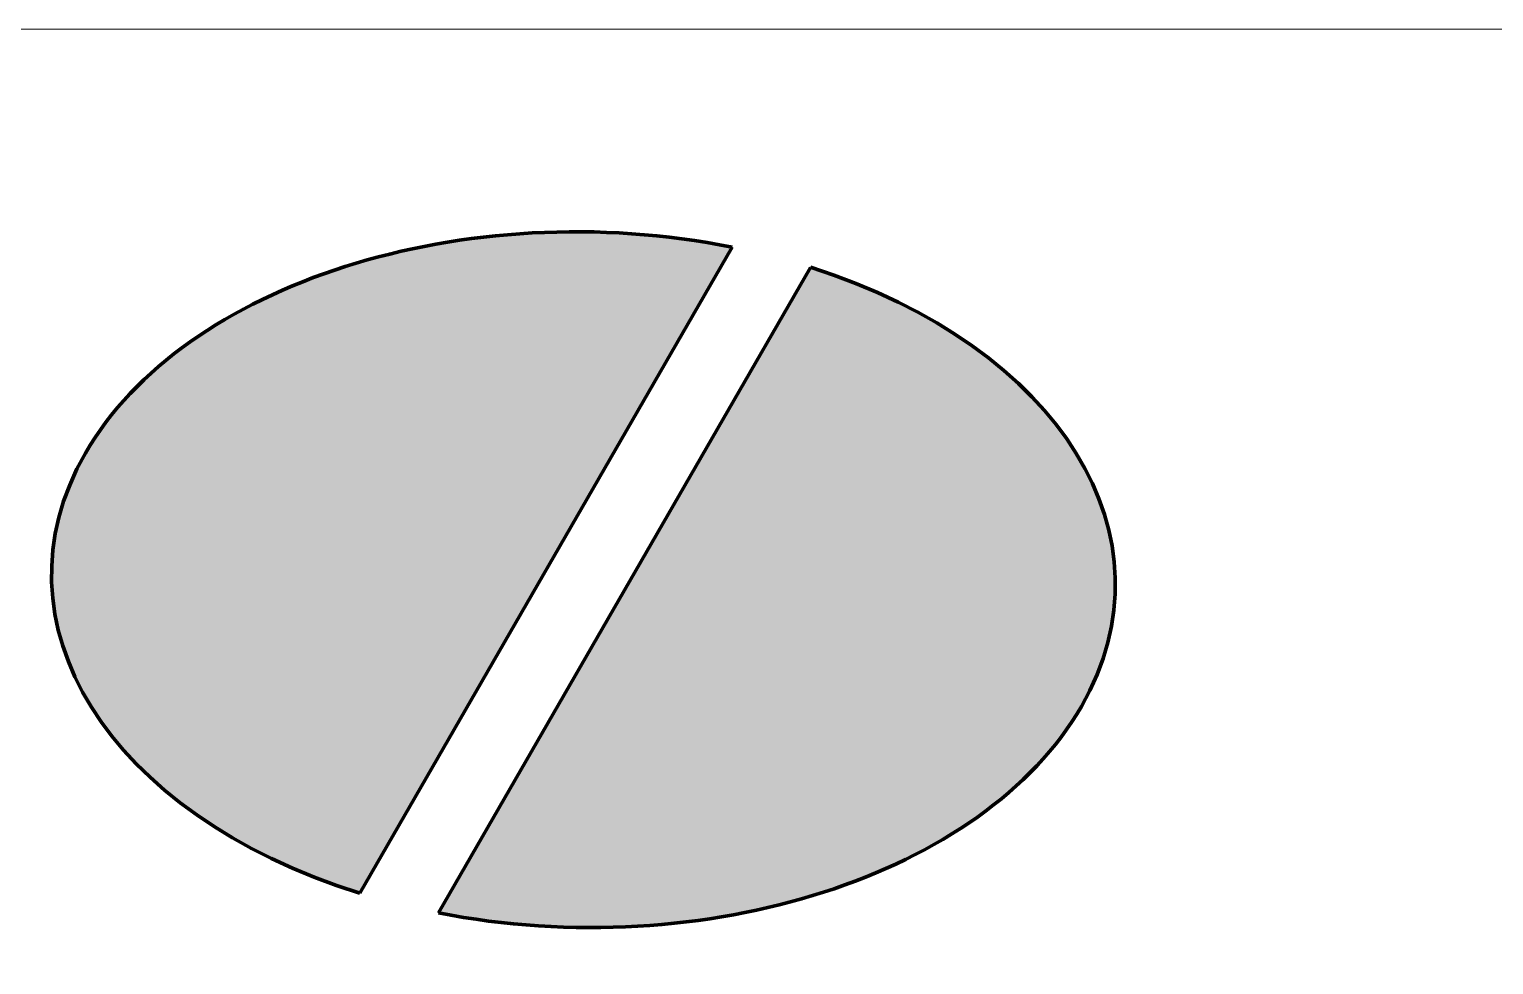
# Model space of a CAD drawing. Header units: inches. Extents: x 0 to 841, y 0 to 594.
# Drawn here: x 742.8 to 760.61, y 98.66 to 110.04 of the extents above; entities that cross this region are included whole.
import ezdxf

# ---------------------------------------------------------------- set-up
doc = ezdxf.new("R2010")
doc.units = ezdxf.units.IN
doc.header["$MEASUREMENT"] = 0
doc.layers.add('BG 0 -2', color=7, linetype='Continuous')
doc.layers.add('BG happy form$0$TITLE-BOX', color=7, linetype='Continuous')

msp = doc.modelspace()

# ---------------------------------------------------------------- hatches: boundary and pattern name
at = {"layer": 'BG 0 -2', "linetype": 'ByBlock'}
for color, points in [(5, [(751.348, 107.389), (751.131, 107.429), (750.912, 107.465), (750.691, 107.496), (750.469, 107.521), (750.246, 107.542), (750.022, 107.558), (749.797, 107.568), (749.572, 107.573), (749.348, 107.574), (749.123, 107.569), (748.899, 107.559), (748.675, 107.544), (748.453, 107.524), (748.232, 107.498), (748.012, 107.468), (747.794, 107.433), (747.579, 107.393), (747.366, 107.348), (747.155, 107.298), (746.947, 107.243), (746.743, 107.183), (746.542, 107.119), (746.344, 107.051), (746.151, 106.978), (745.961, 106.9), (745.776, 106.818), (745.595, 106.732), (745.419, 106.642), (745.248, 106.548), (745.083, 106.45), (744.922, 106.348), (744.767, 106.243), (744.618, 106.134), (744.475, 106.022), (744.339, 105.906), (744.208, 105.787), (744.084, 105.666), (743.966, 105.541), (743.855, 105.414), (743.751, 105.285), (743.654, 105.153), (743.565, 105.019), (743.482, 104.883), (743.407, 104.745), (743.339, 104.605), (743.278, 104.464), (743.226, 104.321), (743.18, 104.177), (743.143, 104.033), (743.113, 103.887), (743.091, 103.741), (743.077, 103.594), (743.071, 103.447), (743.072, 103.3), (743.081, 103.153), (743.099, 103.006), (743.123, 102.859), (743.156, 102.713), (743.196, 102.568), (743.244, 102.424), (743.3, 102.281), (743.363, 102.139), (743.434, 101.999), (743.512, 101.86), (743.597, 101.723), (743.69, 101.588), (743.789, 101.455), (743.896, 101.324), (744.009, 101.196), (744.129, 101.071), (744.256, 100.948), (744.389, 100.828), (744.528, 100.711), (744.674, 100.597), (744.825, 100.487), (744.982, 100.38), (745.144, 100.277), (745.312, 100.177), (745.485, 100.081), (745.662, 99.989), (745.845, 99.901), (746.032, 99.818), (746.223, 99.738), (746.418, 99.663), (746.617, 99.593), (746.819, 99.527)]), (80, [(747.777, 99.286), (747.996, 99.246), (748.217, 99.211), (748.44, 99.181), (748.664, 99.156), (748.889, 99.137), (749.114, 99.122), (749.341, 99.113), (749.567, 99.109), (749.794, 99.11), (750.02, 99.117), (750.245, 99.128), (750.47, 99.145), (750.694, 99.167), (750.916, 99.193), (751.136, 99.225), (751.355, 99.263), (751.571, 99.305), (751.785, 99.352), (751.996, 99.404), (752.204, 99.46), (752.409, 99.522), (752.61, 99.588), (752.807, 99.659), (753.001, 99.734), (753.19, 99.814), (753.375, 99.898), (753.555, 99.986), (753.73, 100.078), (753.9, 100.175), (754.065, 100.275), (754.224, 100.379), (754.377, 100.487), (754.525, 100.598), (754.666, 100.712), (754.801, 100.83), (754.93, 100.951), (755.052, 101.075), (755.167, 101.201), (755.275, 101.33), (755.377, 101.462), (755.471, 101.596), (755.558, 101.732), (755.637, 101.87), (755.709, 102.01), (755.774, 102.151), (755.831, 102.294), (755.88, 102.438), (755.921, 102.584), (755.955, 102.73), (755.98, 102.877), (755.998, 103.024), (756.008, 103.172), (756.01, 103.32), (756.004, 103.469), (755.99, 103.617), (755.968, 103.764), (755.938, 103.912), (755.901, 104.058), (755.855, 104.204), (755.802, 104.348), (755.741, 104.491), (755.673, 104.633), (755.597, 104.774), (755.514, 104.912), (755.423, 105.049), (755.325, 105.183), (755.22, 105.316), (755.109, 105.446), (754.99, 105.573), (754.864, 105.697), (754.732, 105.819), (754.594, 105.938), (754.45, 106.053), (754.299, 106.165), (754.143, 106.274), (753.981, 106.379), (753.813, 106.48), (753.641, 106.578), (753.463, 106.671), (753.28, 106.761), (753.093, 106.846), (752.902, 106.927), (752.706, 107.003), (752.507, 107.076), (752.304, 107.143)])]:
    msp.add_hatch(color=color, dxfattribs=at).paths.add_polyline_path(points)

# ---------------------------------------------------------------- linework, layer by layer
at = {"layer": 'BG 0 -2', "color": 7, "linetype": 'Continuous', "lineweight": 9}
msp.add_line((666.664, 110.04), (815.931, 110.04), dxfattribs=at)
at = {"layer": 'BG 0 -2', "color": 7, "linetype": 'Continuous', "lineweight": 0}
for points in [[(751.348, 107.389), (751.131, 107.429), (750.912, 107.465), (750.691, 107.496), (750.469, 107.521), (750.246, 107.542), (750.022, 107.558), (749.797, 107.568), (749.572, 107.573), (749.348, 107.574), (749.123, 107.569), (748.899, 107.559), (748.675, 107.544), (748.453, 107.524), (748.232, 107.498), (748.012, 107.468), (747.794, 107.433), (747.579, 107.393), (747.366, 107.348), (747.155, 107.298), (746.947, 107.243), (746.743, 107.183), (746.542, 107.119), (746.344, 107.051), (746.151, 106.978), (745.961, 106.9), (745.776, 106.818), (745.595, 106.732), (745.419, 106.642), (745.248, 106.548), (745.083, 106.45), (744.922, 106.348), (744.767, 106.243), (744.618, 106.134), (744.475, 106.022), (744.339, 105.906), (744.208, 105.787), (744.084, 105.666), (743.966, 105.541), (743.855, 105.414), (743.751, 105.285), (743.654, 105.153), (743.565, 105.019), (743.482, 104.883), (743.407, 104.745), (743.339, 104.605), (743.278, 104.464), (743.226, 104.321), (743.18, 104.177), (743.143, 104.033), (743.113, 103.887), (743.091, 103.741), (743.077, 103.594), (743.071, 103.447), (743.072, 103.3), (743.081, 103.153), (743.099, 103.006), (743.123, 102.859), (743.156, 102.713), (743.196, 102.568), (743.244, 102.424), (743.3, 102.281), (743.363, 102.139), (743.434, 101.999), (743.512, 101.86), (743.597, 101.723), (743.69, 101.588), (743.789, 101.455), (743.896, 101.324), (744.009, 101.196), (744.129, 101.071), (744.256, 100.948), (744.389, 100.828), (744.528, 100.711), (744.674, 100.597), (744.825, 100.487), (744.982, 100.38), (745.144, 100.277), (745.312, 100.177), (745.485, 100.081), (745.662, 99.989), (745.845, 99.901), (746.032, 99.818), (746.223, 99.738), (746.418, 99.663), (746.617, 99.593), (746.819, 99.527)], [(747.777, 99.286), (747.996, 99.246), (748.217, 99.211), (748.44, 99.181), (748.664, 99.156), (748.889, 99.137), (749.114, 99.122), (749.341, 99.113), (749.567, 99.109), (749.794, 99.11), (750.02, 99.117), (750.245, 99.128), (750.47, 99.145), (750.694, 99.167), (750.916, 99.193), (751.136, 99.225), (751.355, 99.263), (751.571, 99.305), (751.785, 99.352), (751.996, 99.404), (752.204, 99.46), (752.409, 99.522), (752.61, 99.588), (752.807, 99.659), (753.001, 99.734), (753.19, 99.814), (753.375, 99.898), (753.555, 99.986), (753.73, 100.078), (753.9, 100.175), (754.065, 100.275), (754.224, 100.379), (754.377, 100.487), (754.525, 100.598), (754.666, 100.712), (754.801, 100.83), (754.93, 100.951), (755.052, 101.075), (755.167, 101.201), (755.275, 101.33), (755.377, 101.462), (755.471, 101.596), (755.558, 101.732), (755.637, 101.87), (755.709, 102.01), (755.774, 102.151), (755.831, 102.294), (755.88, 102.438), (755.921, 102.584), (755.955, 102.73), (755.98, 102.877), (755.998, 103.024), (756.008, 103.172), (756.01, 103.32), (756.004, 103.469), (755.99, 103.617), (755.968, 103.764), (755.938, 103.912), (755.901, 104.058), (755.855, 104.204), (755.802, 104.348), (755.741, 104.491), (755.673, 104.633), (755.597, 104.774), (755.514, 104.912), (755.423, 105.049), (755.325, 105.183), (755.22, 105.316), (755.109, 105.446), (754.99, 105.573), (754.864, 105.697), (754.732, 105.819), (754.594, 105.938), (754.45, 106.053), (754.299, 106.165), (754.143, 106.274), (753.981, 106.379), (753.813, 106.48), (753.641, 106.578), (753.463, 106.671), (753.28, 106.761), (753.093, 106.846), (752.902, 106.927), (752.706, 107.003), (752.507, 107.076), (752.304, 107.143)]]:
    msp.add_lwpolyline(points, close=True, dxfattribs=at)
at = {"layer": 'BG happy form$0$TITLE-BOX', "color": 5, "linetype": 'Continuous', "lineweight": 100}
msp.add_line((746.819, 99.527), (751.348, 107.389), dxfattribs=at)
at = {"layer": 'BG happy form$0$TITLE-BOX', "color": 80, "linetype": 'Continuous', "lineweight": 100}
msp.add_line((747.777, 99.286), (752.304, 107.143), dxfattribs=at)
at = {"layer": 'BG happy form$0$TITLE-BOX', "color": 5, "linetype": 'Continuous', "lineweight": 100}
msp.add_ellipse((749.54, 103.342), major_axis=(6.47, -0.104), ratio=0.654054, start_param=1.298066, end_param=4.288804, dxfattribs=at)
at = {"layer": 'BG happy form$0$TITLE-BOX', "color": 80, "linetype": 'Continuous', "lineweight": 100}
msp.add_ellipse((749.54, 103.342), major_axis=(-6.47, 0.104), ratio=0.654054, start_param=1.305326, end_param=4.281544, dxfattribs=at)

doc.saveas('drawing.dxf')
